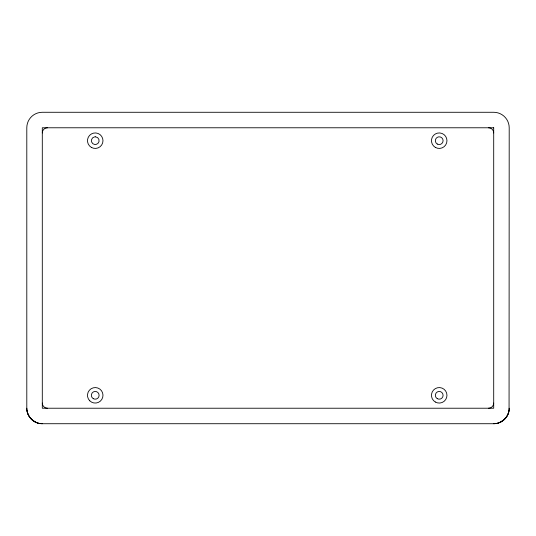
<?xml version="1.0" encoding="UTF-8"?>
<svg xmlns="http://www.w3.org/2000/svg" width="536" height="536" viewBox="0 0 536 536"><rect width="100%" height="100%" fill="white"/><g stroke="black" fill="none" stroke-linecap="round" stroke-linejoin="round"><path stroke-width="0.8" d="M509.066 410.234L509.2 127.776A15.497 15.497 0 0 0 493.703 112.279L42.297 112.279A15.497 15.497 0 0 0 26.8 127.776L26.8 408.224C26.633 416.499 34.003 423.902 42.297 423.721L493.703 423.721C501.254 423.842 508.202 417.752 509.066 410.248C508.316 416.372 503.559 421.464 497.716 423.192M38.284 423.192C32.408 421.537 27.698 416.338 26.934 410.234M32.864 420.519L36.368 422.542M503.137 420.432L499.632 422.542M42.297 423.721A15.497 15.497 0 0 1 26.8 408.224M509.2 408.224A15.497 15.497 0 0 1 493.703 423.721M42.297 132.941A5.166 5.166 0 0 1 47.463 127.776M488.537 127.776A5.166 5.166 0 0 1 493.703 132.941M47.463 408.224A5.166 5.166 0 0 1 42.297 403.059M493.703 403.059A5.166 5.166 0 0 1 488.537 408.224M95.602 136.827L94.591 136.868A3.873 3.873 0 0 0 94.865 144.539L95.877 144.506A3.873 3.873 0 0 0 95.602 136.827M493.703 127.776L42.297 127.776L42.297 408.224L493.703 408.224L493.703 127.776M437.282 398.67A3.873 3.873 0 0 0 443.091 395.313A3.873 3.873 0 0 0 437.282 391.957A3.873 3.873 0 0 0 437.282 398.67M93.297 398.67A3.873 3.873 0 0 0 99.106 395.313A3.873 3.873 0 0 0 93.297 391.957A3.873 3.873 0 0 0 93.297 398.67M437.282 144.043A3.873 3.873 0 0 0 443.091 140.687A3.873 3.873 0 0 0 437.282 137.33A3.873 3.873 0 0 0 437.282 144.043M91.361 147.393A7.745 7.745 0 0 0 102.979 140.687A7.745 7.745 0 0 0 91.361 133.973A7.745 7.745 0 0 0 91.361 147.393M89.753 400.794A7.745 7.745 0 0 0 102.718 397.317A7.745 7.745 0 0 0 93.231 387.83A7.745 7.745 0 0 0 89.753 400.794M435.339 402.027A7.745 7.745 0 0 0 446.964 395.313A7.745 7.745 0 0 0 435.339 388.607A7.745 7.745 0 0 0 435.339 402.027M435.339 147.393A7.745 7.745 0 0 0 446.964 140.687A7.745 7.745 0 0 0 435.339 133.973A7.745 7.745 0 0 0 435.339 147.393"/></g></svg>
